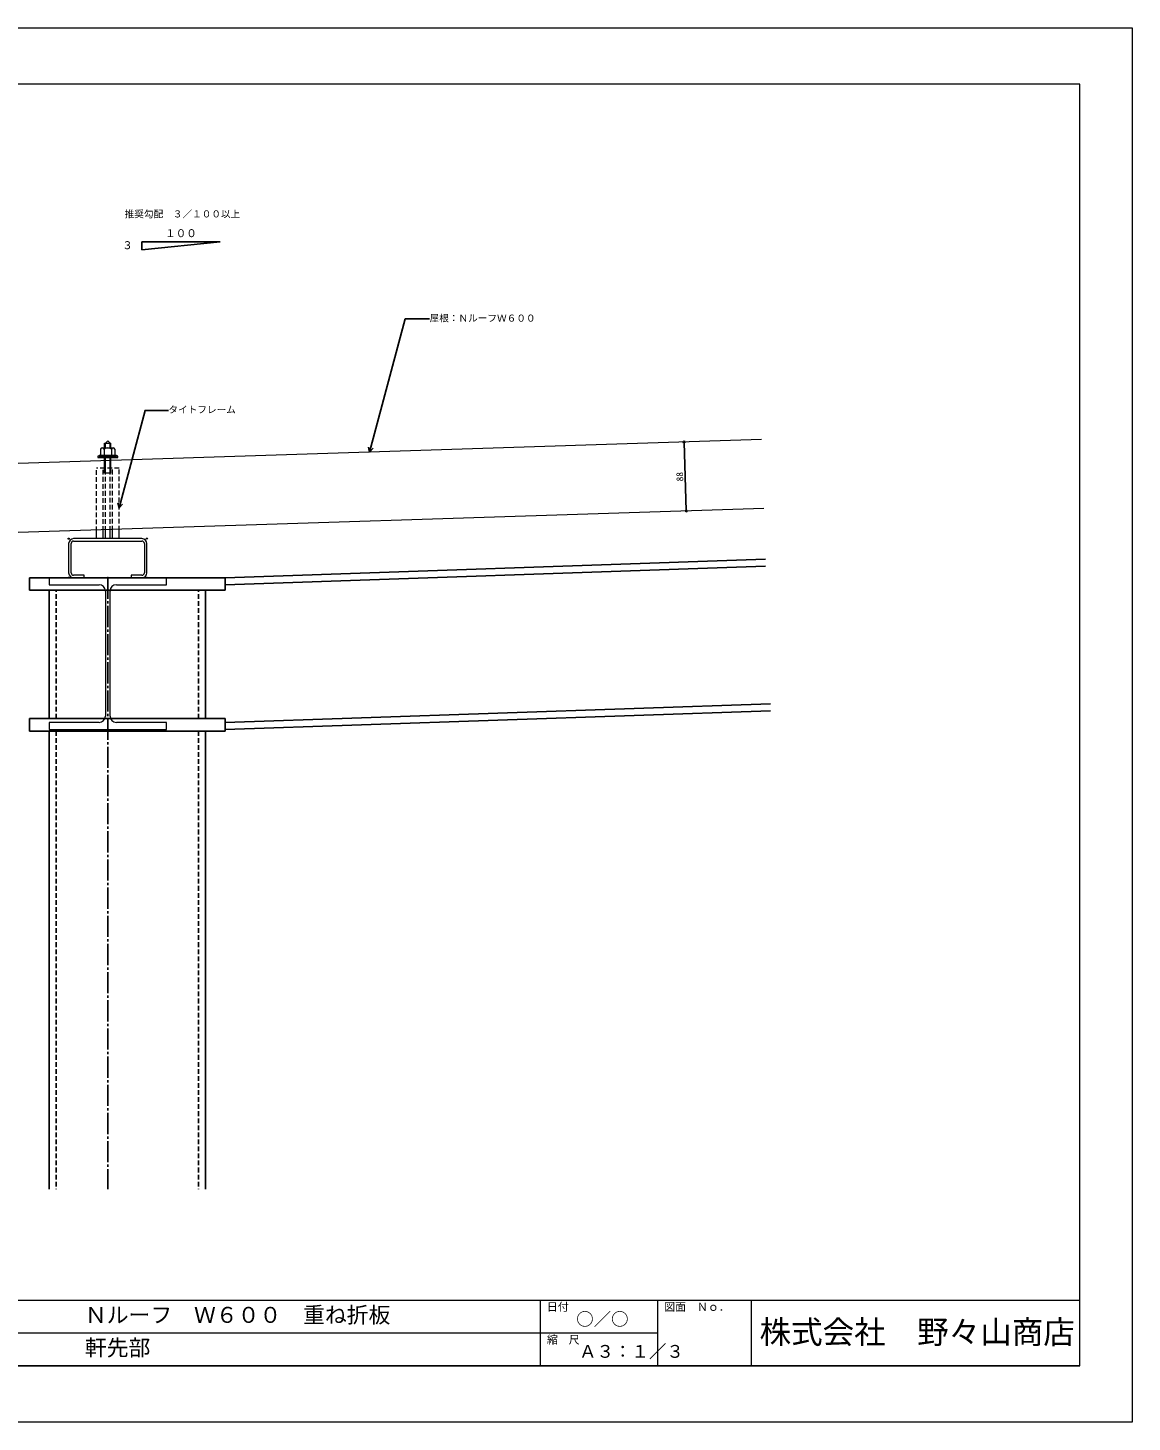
# Model space of a CAD drawing. Units: millimetres, scale not verified. Extents: x -1262 to 1258, y -891 to 1034.
# Drawn here: x -153 to 1258, y -891 to 891 of the extents above; entities that cross this region are included whole.
import ezdxf
from ezdxf.enums import TextEntityAlignment as Align

# ---------------------------------------------------------------- set-up
doc = ezdxf.new("R2010")
doc.units = ezdxf.units.MM
doc.header["$LTSCALE"] = 3
doc.header["$PDMODE"] = 32
doc.header["$PDSIZE"] = 1.5
doc.linetypes.add('CHAIN2', pattern=[12, 9, -1, 1, -1])
doc.linetypes.add('DASHED2', pattern=[3, 2, -1])
for name, color, linetype, lineweight in [('0-0_補助1', 4, 'Continuous', 5), ('0-4_寸法線1', 5, 'Continuous', 25), ('0-6_名称1', 5, 'Continuous', 25), ('0-B_屋根1', 6, 'Continuous', 20), ('2-8_ビス2', 7, 'Continuous', 5), ('2-A_タイトフレーム', 3, 'DASHED2', 9), ('4-2_H鋼1', 2, 'Continuous', 18), ('4-3_H鋼2', 12, 'Continuous', 25), ('4-5_C鋼1', 2, 'Continuous', 18), ('5-B_枠2', 4, 'Continuous', 5), ('B-4_鉄骨芯', 1, 'CHAIN2', 25)]:
    doc.layers.add(name, color=color, linetype=linetype, lineweight=lineweight)
doc.styles.add('Arial', font='')
doc.styles.add('ＭＳ ゴシック', font='')
doc.styles.get('Arial').set_extended_font_data('Arial')
doc.styles.get('ＭＳ ゴシック').set_extended_font_data('MS Gothic')

msp = doc.modelspace()

# ---------------------------------------------------------------- linework, layer by layer
at = {"layer": '0-0_補助1'}
for p, q in [((-1194.647, -735), (1191.647, -735)), ((501.647, -735), (501.647, -819)), ((651.647, -735), (651.647, -819)), ((771.647, -735), (771.647, -819)), ((-320.3, -777), (651.647, -777)), ((1191.647, -819), (-1194.647, -819)), ((-1194.647, -819), (1191.647, -819))]:
    msp.add_line(p, q, dxfattribs=at)
msp.add_lwpolyline([(1191.647, -819), (1191.647, 819), (-1194.647, 819), (-1194.647, -819)], dxfattribs=at)
at = {"layer": '0-4_寸法線1'}
msp.add_line((688.551, 273.626), (685.722, 361.581), dxfattribs=at)
msp.add_lwpolyline([(92.463, 617.368), (-7.537, 607.368), (-7.537, 617.368)], close=True, dxfattribs=at)
for centre in [(685.722, 361.581), (688.551, 273.626)]:
    msp.add_circle(centre, 1.05, dxfattribs=at)
at = {"layer": '0-6_名称1'}
for p, q in [((283.656, 348.653), (282.311, 355.225)), ((283.656, 348.653), (288.106, 353.672)), ((-36.747, 277.363), (-38.092, 283.935)), ((-36.747, 277.363), (-32.297, 282.382))]:
    msp.add_line(p, q, dxfattribs=at)
for points in [[(283.656, 348.653), (329.282, 518.931), (360.345, 518.931)], [(-36.747, 277.363), (-3.351, 402.001), (26.462, 402.001)]]:
    msp.add_lwpolyline(points, dxfattribs=at)
at = {"layer": '0-B_屋根1'}
for p, q in [((784.798, 364.767), (-421.125, 325.991)), ((787.626, 276.812), (-418.297, 238.036))]:
    msp.add_line(p, q, dxfattribs=at)
at = {"layer": '2-8_ビス2'}
for p, q in [((-55.148, 360.408), (-47.148, 360.408)), ((-55.148, 354.048), (-55.148, 360.408)), ((-51.148, 363.408), (-54.148, 360.408)), ((-54.148, 354.048), (-54.148, 360.408)), ((-51.148, 363.408), (-48.148, 360.408)), ((-48.148, 354.048), (-48.148, 360.408)), ((-47.148, 354.048), (-47.148, 360.408)), ((-62.148, 345.048), (-40.148, 345.048)), ((-62.148, 343.448), (-40.148, 343.448)), ((-60.385, 352.548), (-60.385, 345.048)), ((-58.076, 354.048), (-44.22, 354.048)), ((-55.766, 352.548), (-55.766, 345.048)), ((-55.148, 321.848), (-55.148, 341.848)), ((-54.148, 321.848), (-54.148, 341.848)), ((-48.148, 321.848), (-48.148, 341.848)), ((-47.148, 321.848), (-47.148, 341.848)), ((-46.529, 352.548), (-46.529, 345.048)), ((-41.91, 352.548), (-41.91, 345.048)), ((-40.148, 345.048), (-40.148, 343.448)), ((-47.148, 321.848), (-55.148, 321.848))]:
    msp.add_line(p, q, dxfattribs=at)
msp.add_lwpolyline([(-64.024, 343.448), (-64.024, 341.848), (-38.271, 341.848), (-38.271, 343.448)], close=True, dxfattribs=at)
msp.add_lwpolyline([(-62.148, 345.048), (-62.148, 343.448), (-40.148, 343.448)], dxfattribs=at)
for centre, radius, start, end in [((-58.076, 351.52), 2.528, 23.99102, 156.00898), ((-51.148, 346.187), 7.861, 54.01655, 125.98345), ((-44.219, 351.52), 2.528, 23.99102, 156.00898)]:
    msp.add_arc(centre, radius, start, end, dxfattribs=at)
at = {"layer": '2-A_タイトフレーム'}
for p, q in [((-65.625, 247.735), (-65.625, 328.152)), ((-36.625, 328.152), (-65.625, 328.152)), ((-57.125, 247.992), (-57.125, 328.152)), ((-54.125, 248.083), (-54.125, 328.152)), ((-48.125, 248.265), (-48.125, 328.152)), ((-45.125, 248.356), (-45.125, 328.152)), ((-36.625, 248.613), (-36.625, 328.152))]:
    msp.add_line(p, q, dxfattribs=at)
at = {"layer": '2-A_タイトフレーム', "linetype": 'Continuous'}
for p, q in [((-57.125, 238.23), (-57.125, 247.992)), ((-54.125, 238.23), (-54.125, 248.083)), ((-48.125, 238.23), (-48.125, 248.265)), ((-45.125, 238.23), (-45.125, 248.356)), ((-36.625, 238.23), (-36.625, 248.613))]:
    msp.add_line(p, q, dxfattribs=at)
msp.add_lwpolyline([(-36.625, 238.23), (-65.625, 238.23), (-65.625, 247.735)], dxfattribs=at)
at = {"layer": '4-2_H鋼1'}
for p, q in [((-54.125, 171.23), (-54.125, 11.23)), ((-48.125, 11.23), (-48.125, 171.23))]:
    msp.add_line(p, q, dxfattribs=at)
for points in [[(-40.125, 179.23), (23.875, 179.23), (23.875, 188.23), (-126.125, 188.23), (-126.125, 179.23), (-62.125, 179.23)], [(-126.125, -5.77), (23.875, -5.77), (23.875, 3.23), (-40.125, 3.23)], [(-62.125, 3.23), (-126.125, 3.23), (-126.125, -5.77)]]:
    msp.add_lwpolyline(points, dxfattribs=at)
for centre, start, end in [((-62.125, 171.23), 0, 90), ((-40.125, 171.23), 90, 180), ((-62.125, 11.23), 270, 0), ((-40.125, 11.23), 180, 270)]:
    msp.add_arc(centre, 8, start, end, dxfattribs=at)
at = {"layer": '4-3_H鋼2'}
for p, q in [((98.875, 188.23), (789.668, 211.833)), ((98.875, 179.224), (789.975, 202.838)), ((-151.125, 172.23), (-151.125, 188.23)), ((-151.125, 188.23), (98.875, 188.23)), ((98.875, 188.23), (98.875, 172.23)), ((98.875, 172.23), (-151.125, 172.23)), ((-126.125, 8.23), (-126.125, 172.23)), ((73.875, 8.23), (73.875, 172.23)), ((98.875, 3.122), (795.985, 26.941)), ((98.875, -5.883), (796.293, 17.946)), ((-151.125, 8.23), (98.875, 8.23)), ((-151.125, -7.77), (-151.125, 8.23)), ((98.875, 8.23), (98.875, -7.77)), ((98.875, -7.77), (-151.125, -7.77)), ((-126.125, -7.77), (-126.125, -593.33)), ((73.875, -7.77), (73.875, -593.33))]:
    msp.add_line(p, q, dxfattribs=at)
at = {"layer": '4-3_H鋼2', "linetype": 'DASHED2'}
for p, q in [((-117.125, 8.23), (-117.125, 172.23)), ((64.875, 8.23), (64.875, 172.23)), ((-117.125, -7.77), (-117.125, -593.33)), ((64.875, -7.77), (64.875, -593.33))]:
    msp.add_line(p, q, dxfattribs=at)
at = {"layer": '4-5_C鋼1'}
for p, q in [((-101.125, 231.83), (-101.125, 194.63)), ((-97.925, 194.63), (-97.925, 231.83)), ((-7.525, 238.23), (-94.725, 238.23)), ((-94.725, 235.03), (-7.525, 235.03)), ((-4.325, 231.83), (-4.325, 194.63)), ((-1.125, 194.63), (-1.125, 231.83))]:
    msp.add_line(p, q, dxfattribs=at)
for points in [[(-94.725, 188.23), (-81.125, 188.23), (-81.125, 191.43), (-94.725, 191.43)], [(-7.525, 191.43), (-21.125, 191.43), (-21.125, 188.23), (-7.525, 188.23)]]:
    msp.add_lwpolyline(points, dxfattribs=at)
for centre, radius, start, end in [((-94.725, 231.83), 6.4, 90, 180), ((-94.725, 231.83), 3.2, 90, 180), ((-7.525, 231.83), 6.4, 0, 90), ((-7.525, 231.83), 3.2, 0, 90), ((-94.725, 194.63), 6.4, 180, 270), ((-94.725, 194.63), 3.2, 180, 270), ((-7.525, 194.63), 3.2, 270, 0), ((-7.525, 194.63), 6.4, 270, 360)]:
    msp.add_arc(centre, radius, start, end, dxfattribs=at)
for p in [(-101.125, 238.23), (-1.125, 238.23), (-101.125, 188.23), (-51.125, 188.23), (-1.125, 188.23)]:
    msp.add_point(p, dxfattribs=at)
at = {"layer": '5-B_枠2'}
msp.add_lwpolyline([(-1261.5, 891), (1258.5, 891), (1258.5, -891), (-1261.5, -891)], close=True, dxfattribs=at)
at = {"layer": 'B-4_鉄骨芯'}
msp.add_line((-51.125, 188.23), (-51.125, -593.33), dxfattribs=at)

# ---------------------------------------------------------------- texts
at = {"layer": '0-0_補助1', "style": 'Arial'}
for s, height, p in [('Ｎルーフ\u3000Ｗ６００\u3000重ね折板', 20.45, (-80.326, -770.295)), ('日付', 10.23, (510.321, -751.913)), ('図面\u3000Ｎｏ．', 10.23, (660.321, -751.913)), ('○／○', 16.36, (547.769, -772.439)), ('株式会社\u3000野々山商店', 29.55, (782.181, -799.551)), ('軒先部', 20.45, (-80.326, -812.295)), ('縮\u3000尺', 10.23, (510.321, -793.913)), ('Ａ３：１／３', 16.36, (551.481, -813.7))]:
    msp.add_text(s, height=height, dxfattribs=at).set_placement(p, align=Align.BOTTOM_LEFT)
at = {"layer": '0-4_寸法線1', "style": 'ＭＳ ゴシック'}
for s, height, p in [('推奨勾配\u3000３／１００以上', 8.798, (-29.537, 646.068)), ('１００', 9.897, (22.213, 620.568)), ('３', 9.897, (-32.659, 605.174))]:
    msp.add_text(s, height=height, dxfattribs=at).set_placement(p, align=Align.BOTTOM_LEFT)
msp.add_text('88', height=8.798, rotation=91.842, dxfattribs=at).set_placement((687.329, 311.607), align=Align.BOTTOM_LEFT)
at = {"layer": '0-6_名称1', "style": 'ＭＳ ゴシック'}
for s, p in [('屋根：ＮルーフＷ６００', (360.345, 512.931)), ('タイトフレーム', (26.462, 396.001))]:
    msp.add_text(s, height=8.798, dxfattribs=at).set_placement(p, align=Align.BOTTOM_LEFT)

doc.saveas('drawing.dxf')
